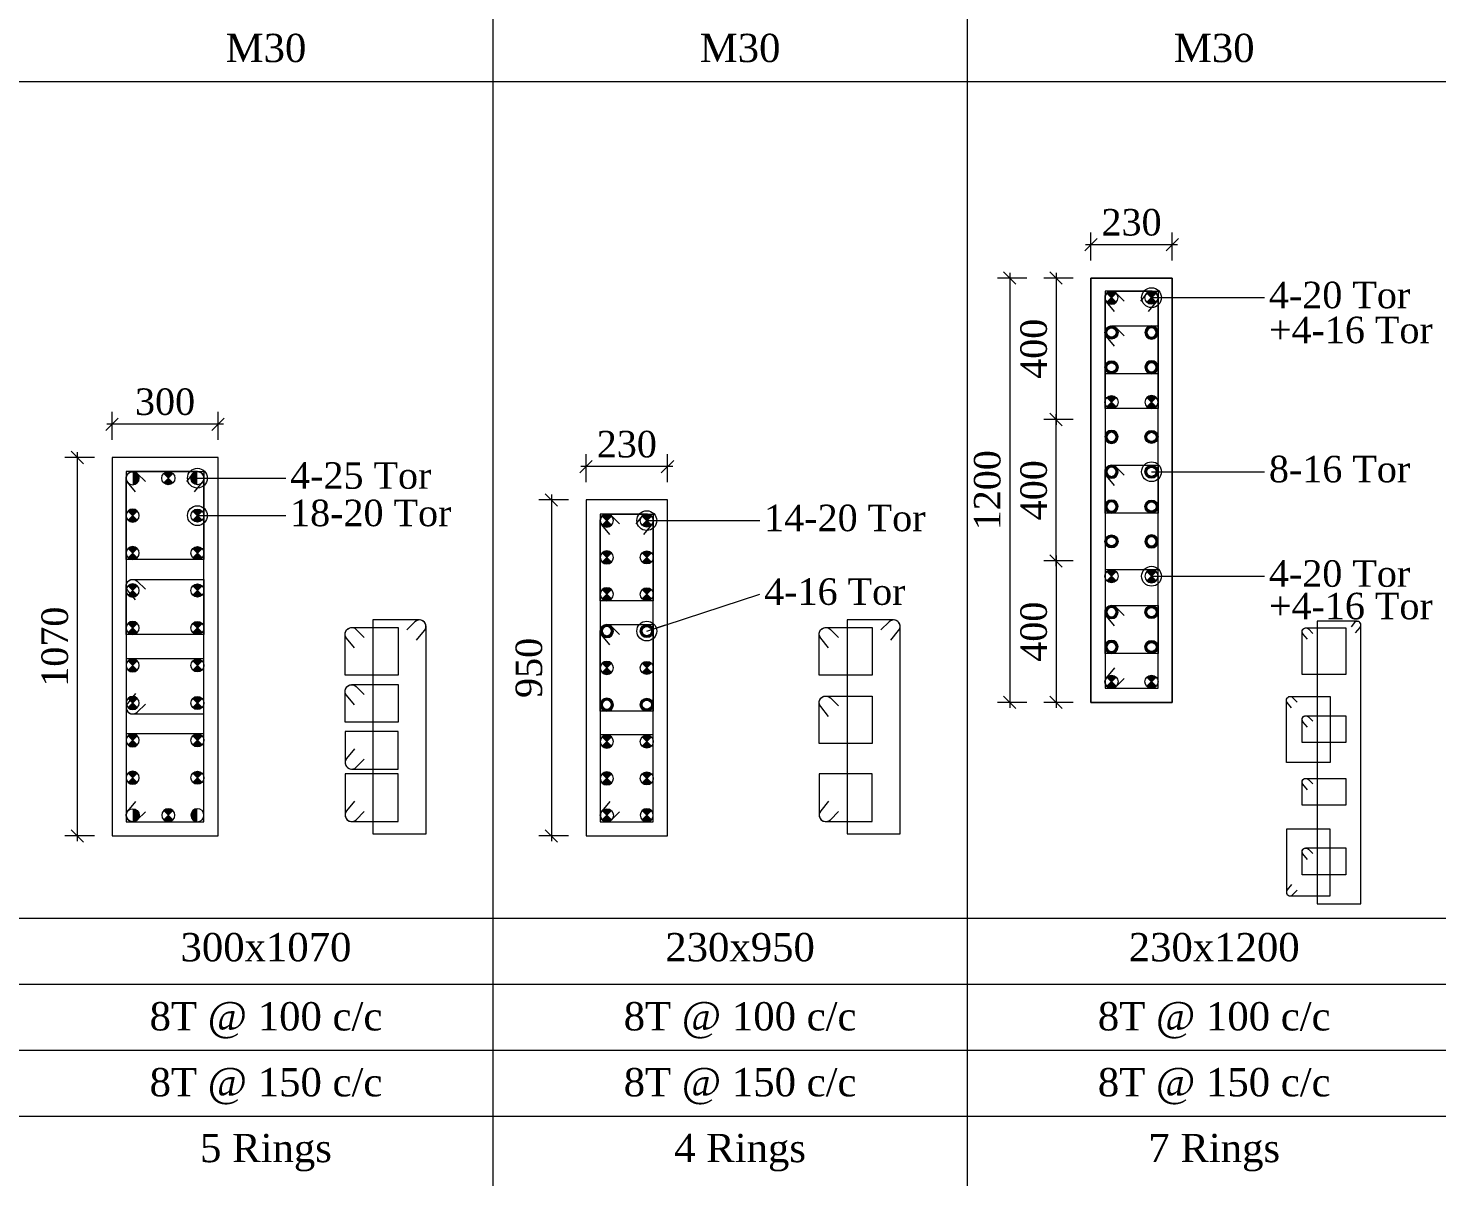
# Model space of a CAD drawing. Header units: metres. Extents: x 95882 to 260884, y 3603 to 81317.
# Drawn here: x 191392 to 195375, y 26108 to 29357 of the extents above; entities that cross this region are included whole.
import ezdxf
from ezdxf.enums import TextEntityAlignment as Align

# ---------------------------------------------------------------- set-up
doc = ezdxf.new("R2010")
doc.units = ezdxf.units.M
doc.header["$LTSCALE"] = 0.05
doc.header["$MEASUREMENT"] = 0
doc.header["$PDMODE"] = 34
doc.header["$PDSIZE"] = -2.5
doc.layers.get('0').update_dxf_attribs({"linetype": 'CONTINUOUS', "lineweight": 0})
doc.layers.get('DEFPOINTS').update_dxf_attribs({"linetype": 'CONTINUOUS'})
for name, color, linetype, lineweight in [('S-DIM-R', 7, 'CONTINUOUS', 9), ('S-SECTION', 5, 'CONTINUOUS', 5), ('S-SECTION MARK', 124, 'CONTINUOUS', 0), ('S-SHEET', 251, 'CONTINUOUS', 0), ('S-STEEL COL_DIA', 1, 'CONTINUOUS', 9), ('S-STEEL RING', 1, 'CONTINUOUS', 9), ('S-TEXT', 7, 'CONTINUOUS', 0), ('S-TEXT COL SIZE', 7, 'CONTINUOUS', 15), ('S-TEXT MIX', 1, 'CONTINUOUS', 15), ('S-TEXT RINGS', 7, 'CONTINUOUS', 15)]:
    doc.layers.add(name, color=color, linetype=linetype, lineweight=lineweight)
doc.styles.add('AAPL-ADRESS tahoma', font='tahoma.ttf')
doc.styles.add('S-ROMANS', font='times.ttf')
doc.styles.get("Standard").update_dxf_attribs({"font": 'times.ttf'})
doc.styles.add('TEXT', font='times.ttf')
doc.dimstyles.new('75mm', dxfattribs={"dimscale": 140, "dimtxt": 1, "dimasz": 0.35, "dimexe": 0.5, "dimexo": 1, "dimgap": 0.01, "dimtad": 0, "dimdec": 0, "dimzin": 12, "dimdsep": 46, "dimtxsty": 'AAPL-ADRESS tahoma', "dimblk": 'OBLIQUE', "dimcen": 0.35, "dimdle": 0.01, "dimse1": 1, "dimse2": 1, "dimclrd": 256, "dimclre": 256, "dimclrt": 256, "dimadec": 0, "dimazin": 3, "dimtfac": 1, "dimtdec": 0, "dimtmove": 1, "dimatfit": 3, "dimldrblk": 'DOTSMALL', "dimfxl": 1, "dimtolj": 1, "dimtzin": 0, "dimarcsym": 1})
doc.dimstyles.new('S_DIM', dxfattribs={"dimtxt": 75, "dimasz": 35, "dimexe": 35, "dimexo": 50, "dimgap": 25, "dimtad": 1, "dimdec": 0, "dimzin": 0, "dimdsep": 46, "dimtxsty": 'Standard', "dimblk": 'OBLIQUE', "dimcen": 0.09, "dimdle": 15, "dimclrd": 256, "dimclre": 256, "dimclrt": 256, "dimadec": 0, "dimazin": 0, "dimtfac": 1, "dimtdec": 0, "dimtofl": 0, "dimtmove": 0, "dimatfit": 3, "dimfxl": 1, "dimtolj": 1, "dimtzin": 0, "dimlwd": -1, "dimlwe": -1, "dimarcsym": 0})

# ---------------------------------------------------------------- blocks, each defined once
blk = doc.blocks.new('_Oblique')
at = {"color": 0, "linetype": 'ByBlock', "lineweight": -2}
blk.add_line((-0.5, -0.5), (0.5, 0.5), dxfattribs=at)
blk = doc.blocks.new('*D554')
at = {"layer": 'DEFPOINTS', "color": 0, "transparency": 16777216}
for p in [(192969.6, 28022.5, -0.1), (192871.3, 27072.5), (192969.6, 27072.5, -0.1)]:
    blk.add_point(p, dxfattribs=at)
at = {"layer": 'S-DIM-R', "transparency": 16777216}
for p, q in [((192919.6, 28022.5), (192836.3, 28022.5)), ((192871.3, 28037.5), (192871.3, 27057.5)), ((192919.6, 27072.5), (192836.3, 27072.5))]:
    blk.add_line(p, q, dxfattribs=at)
at = {"layer": 'S-DIM-R', "transparency": 16777216, "xscale": 35, "yscale": 35, "zscale": 35}
for p, rotation in [((192871.3, 28022.5), 90), ((192871.3, 27072.5), 270)]:
    blk.add_blockref('_Oblique', p, dxfattribs=dict(at, rotation=rotation))
at = {"layer": 'S-DIM-R', "transparency": 16777216, "insert": (192808.1, 27547.5), "char_height": 75, "attachment_point": 5, "rotation": 90}
blk.add_mtext('\\A1;950', dxfattribs=at)
blk = doc.blocks.new('*D555')
at = {"layer": 'DEFPOINTS', "color": 0, "transparency": 16777216}
for p in [(192969.6, 28116.7), (192969.6, 28022.5, 0), (193199.6, 28022.5, 0)]:
    blk.add_point(p, dxfattribs=at)
at = {"layer": 'S-DIM-R', "transparency": 16777216}
for p, q in [((192969.6, 28072.5), (192969.6, 28151.7)), ((193199.6, 28072.5), (193199.6, 28151.7)), ((193214.6, 28116.7), (192954.6, 28116.7))]:
    blk.add_line(p, q, dxfattribs=at)
at = {"layer": 'S-DIM-R', "transparency": 16777216, "xscale": 35, "yscale": 35, "zscale": 35, "rotation": 180}
blk.add_blockref('_Oblique', (192969.6, 28116.7), dxfattribs=at)
at = {"layer": 'S-DIM-R', "transparency": 16777216, "xscale": 35, "yscale": 35, "zscale": 35}
blk.add_blockref('_Oblique', (193199.6, 28116.7), dxfattribs=at)
at = {"layer": 'S-DIM-R', "transparency": 16777216, "insert": (193084.6, 28179.8), "char_height": 75, "attachment_point": 5}
blk.add_mtext('\\A1;230', dxfattribs=at)
blk = doc.blocks.new('*U4')
at = {"layer": 'S-STEEL COL_DIA'}
h = blk.add_hatch(color=256, dxfattribs=at)
h.dxf.hatch_style = 1
h.paths.add_polyline_path([(0, 0), (0, -18.5, 0.198912), (13, -13)])
h.paths.add_polyline_path([(0, 0), (-13, -13, 0.198912), (0, -18.5)])
h.paths.add_polyline_path([(0, 18.5, 0.198912), (-13, 13), (0, 0)])
h.paths.add_polyline_path([(13, 13, 0.198912), (0, 18.5), (0, 0)])
at = {"layer": 'S-STEEL COL_DIA', "lineweight": 5}
for p, q in [((-13, 13), (13, -13)), ((13, 13), (-13, -13))]:
    blk.add_line(p, q, dxfattribs=at)
blk.add_circle((0, 0), 18.5, dxfattribs=at)
blk = doc.blocks.new('*U5')
at = {"layer": 'S-STEEL COL_DIA'}
h = blk.add_hatch(color=256, dxfattribs=at)
h.dxf.hatch_style = 1
h.paths.add_polyline_path([(-18.5, 0, 1), (18.5, 0, 1)])
h.paths.add_polyline_path([(13, 0, -1), (-13, 0, -1)], flags=16)
at = {"layer": 'S-STEEL COL_DIA', "lineweight": 5}
for radius in [18.5, 13]:
    blk.add_circle((0, 0), radius, dxfattribs=at)
blk = doc.blocks.new('*D550')
at = {"layer": 'DEFPOINTS', "color": 0, "transparency": 16777216}
for p in [(194396.8, 27849.9, -0.1), (194298.5, 27449.9), (194396.8, 27449.9, -0.1)]:
    blk.add_point(p, dxfattribs=at)
at = {"layer": 'S-DIM-R', "transparency": 16777216}
for p, q in [((194346.8, 27849.9), (194263.5, 27849.9)), ((194298.5, 27864.9), (194298.5, 27434.9)), ((194346.8, 27449.9), (194263.5, 27449.9))]:
    blk.add_line(p, q, dxfattribs=at)
at = {"layer": 'S-DIM-R', "transparency": 16777216, "xscale": 35, "yscale": 35, "zscale": 35}
for p, rotation in [((194298.5, 27849.9), 90), ((194298.5, 27449.9), 270)]:
    blk.add_blockref('_Oblique', p, dxfattribs=dict(at, rotation=rotation))
at = {"layer": 'S-DIM-R', "transparency": 16777216, "insert": (194235.4, 27649.9), "char_height": 75, "attachment_point": 5, "rotation": 90}
blk.add_mtext('\\A1;400', dxfattribs=at)
blk = doc.blocks.new('*D551')
at = {"layer": 'DEFPOINTS', "color": 0, "transparency": 16777216}
for p in [(194396.8, 28744.1), (194396.8, 28649.9, 0), (194626.8, 28649.9, 0)]:
    blk.add_point(p, dxfattribs=at)
at = {"layer": 'S-DIM-R', "transparency": 16777216}
for p, q in [((194396.8, 28699.9), (194396.8, 28779.1)), ((194626.8, 28699.9), (194626.8, 28779.1)), ((194641.8, 28744.1), (194381.8, 28744.1))]:
    blk.add_line(p, q, dxfattribs=at)
at = {"layer": 'S-DIM-R', "transparency": 16777216, "xscale": 35, "yscale": 35, "zscale": 35, "rotation": 180}
blk.add_blockref('_Oblique', (194396.8, 28744.1), dxfattribs=at)
at = {"layer": 'S-DIM-R', "transparency": 16777216, "xscale": 35, "yscale": 35, "zscale": 35}
blk.add_blockref('_Oblique', (194626.8, 28744.1), dxfattribs=at)
at = {"layer": 'S-DIM-R', "transparency": 16777216, "insert": (194511.8, 28807.2), "char_height": 75, "attachment_point": 5}
blk.add_mtext('\\A1;230', dxfattribs=at)
blk = doc.blocks.new('*D576')
at = {"layer": 'DEFPOINTS', "color": 0, "transparency": 16777216}
for p in [(194265.6, 28649.9, -0.1), (194167.4, 27449.9), (194265.6, 27449.9, -0.1)]:
    blk.add_point(p, dxfattribs=at)
at = {"layer": 'S-DIM-R', "transparency": 16777216}
for p, q in [((194215.6, 28649.9), (194132.4, 28649.9)), ((194167.4, 28664.9), (194167.4, 27434.9)), ((194215.6, 27449.9), (194132.4, 27449.9))]:
    blk.add_line(p, q, dxfattribs=at)
at = {"layer": 'S-DIM-R', "transparency": 16777216, "xscale": 35, "yscale": 35, "zscale": 35}
for p, rotation in [((194167.4, 28649.9), 90), ((194167.4, 27449.9), 270)]:
    blk.add_blockref('_Oblique', p, dxfattribs=dict(at, rotation=rotation))
at = {"layer": 'S-DIM-R', "transparency": 16777216, "insert": (194104.2, 28049.9), "char_height": 75, "attachment_point": 5, "rotation": 90}
blk.add_mtext('\\A1;1200', dxfattribs=at)
blk = doc.blocks.new('*D577')
at = {"layer": 'DEFPOINTS', "color": 0, "transparency": 16777216}
for p in [(194298.5, 28249.9), (194396.8, 28249.9, -0.1), (194396.8, 27849.9, -0.1)]:
    blk.add_point(p, dxfattribs=at)
at = {"layer": 'S-DIM-R', "transparency": 16777216}
for p, q in [((194346.8, 28249.9), (194263.5, 28249.9)), ((194298.5, 27834.9), (194298.5, 28264.9)), ((194346.8, 27849.9), (194263.5, 27849.9))]:
    blk.add_line(p, q, dxfattribs=at)
at = {"layer": 'S-DIM-R', "transparency": 16777216, "xscale": 35, "yscale": 35, "zscale": 35}
for p, rotation in [((194298.5, 28249.9), 90), ((194298.5, 27849.9), 270)]:
    blk.add_blockref('_Oblique', p, dxfattribs=dict(at, rotation=rotation))
at = {"layer": 'S-DIM-R', "transparency": 16777216, "insert": (194235.4, 28049.9), "char_height": 75, "attachment_point": 5, "rotation": 90}
blk.add_mtext('\\A1;400', dxfattribs=at)
blk = doc.blocks.new('*D578')
at = {"layer": 'DEFPOINTS', "color": 0, "transparency": 16777216}
for p in [(194396.8, 28649.9, -0.1), (194298.5, 28249.9), (194396.8, 28249.9, -0.1)]:
    blk.add_point(p, dxfattribs=at)
at = {"layer": 'S-DIM-R', "transparency": 16777216}
for p, q in [((194346.8, 28649.9), (194263.5, 28649.9)), ((194298.5, 28664.9), (194298.5, 28234.9)), ((194346.8, 28249.9), (194263.5, 28249.9))]:
    blk.add_line(p, q, dxfattribs=at)
at = {"layer": 'S-DIM-R', "transparency": 16777216, "xscale": 35, "yscale": 35, "zscale": 35}
for p, rotation in [((194298.5, 28649.9), 90), ((194298.5, 28249.9), 270)]:
    blk.add_blockref('_Oblique', p, dxfattribs=dict(at, rotation=rotation))
at = {"layer": 'S-DIM-R', "transparency": 16777216, "insert": (194235.4, 28449.9), "char_height": 75, "attachment_point": 5, "rotation": 90}
blk.add_mtext('\\A1;400', dxfattribs=at)
blk = doc.blocks.new('*D584')
at = {"layer": 'DEFPOINTS', "color": 0, "transparency": 16777216}
for p in [(191629, 28236.7), (191629, 28142.5, 0), (191929, 28142.5, 0)]:
    blk.add_point(p, dxfattribs=at)
at = {"layer": 'S-DIM-R', "transparency": 16777216}
for p, q in [((191629, 28192.5), (191629, 28271.7)), ((191929, 28192.5), (191929, 28271.7)), ((191944, 28236.7), (191614, 28236.7))]:
    blk.add_line(p, q, dxfattribs=at)
at = {"layer": 'S-DIM-R', "transparency": 16777216, "xscale": 35, "yscale": 35, "zscale": 35, "rotation": 180}
blk.add_blockref('_Oblique', (191629, 28236.7), dxfattribs=at)
at = {"layer": 'S-DIM-R', "transparency": 16777216, "xscale": 35, "yscale": 35, "zscale": 35}
blk.add_blockref('_Oblique', (191929, 28236.7), dxfattribs=at)
at = {"layer": 'S-DIM-R', "transparency": 16777216, "insert": (191779, 28299.8), "char_height": 75, "attachment_point": 5}
blk.add_mtext('\\A1;300', dxfattribs=at)
blk = doc.blocks.new('*U6')
at = {"layer": 'S-STEEL COL_DIA'}
h = blk.add_hatch(color=256, dxfattribs=at)
h.dxf.hatch_style = 1
h.paths.add_polyline_path([(0, 18.5, 0.414214), (-18.5, 0, 0.414214), (0, -18.5)])
at = {"layer": 'S-STEEL COL_DIA', "lineweight": 5}
blk.add_circle((0, 0), 18.5, dxfattribs=at)
blk = doc.blocks.new('*D587')
at = {"layer": 'DEFPOINTS', "color": 0, "transparency": 16777216}
for p in [(191629, 28142.5, -0.1), (191530.7, 27072.5), (191629, 27072.5, -0.1)]:
    blk.add_point(p, dxfattribs=at)
at = {"layer": 'S-DIM-R', "transparency": 16777216}
for p, q in [((191579, 28142.5), (191495.7, 28142.5)), ((191530.7, 28157.5), (191530.7, 27057.5)), ((191579, 27072.5), (191495.7, 27072.5))]:
    blk.add_line(p, q, dxfattribs=at)
at = {"layer": 'S-DIM-R', "transparency": 16777216, "xscale": 35, "yscale": 35, "zscale": 35}
for p, rotation in [((191530.7, 28142.5), 90), ((191530.7, 27072.5), 270)]:
    blk.add_blockref('_Oblique', p, dxfattribs=dict(at, rotation=rotation))
at = {"layer": 'S-DIM-R', "transparency": 16777216, "insert": (191467.5, 27607.5), "char_height": 75, "attachment_point": 5, "rotation": 90}
blk.add_mtext('\\A1;1070', dxfattribs=at)

msp = doc.modelspace()

# ---------------------------------------------------------------- linework, layer by layer
at = {"layer": 'S-SECTION'}
for points, elevation in [([(194396.8, 27449.9), (194626.8, 27449.9), (194626.8, 28649.9), (194396.8, 28649.9)], 0.1), ([(194396.8, 27449.9), (194626.8, 27449.9), (194626.8, 28649.9), (194396.8, 28649.9)], 0.1), ([(194626.8, 27449.9), (194396.8, 27449.9), (194396.8, 28649.9), (194626.8, 28649.9)], 0.1), ([(191629, 27072.5), (191929, 27072.5), (191929, 28142.5), (191629, 28142.5)], 0), ([(192969.6, 27072.5), (193199.6, 27072.5), (193199.6, 28022.5), (192969.6, 28022.5)], 0.2)]:
    msp.add_lwpolyline(points, close=True, dxfattribs=dict(at, elevation=elevation))
at = {"layer": 'S-SHEET'}
for p, q in [((192706.1, 49003.5, 0.2), (192706.1, 9408.8, 0.2)), ((192706.1, 49003.5, 0.2), (192706.1, 9408.8, 0.2)), ((192706.1, 49003.5, 0.2), (192706.1, 9408.8, 0.2)), ((192706.1, 49003.5, 0.2), (192706.1, 9408.8, 0.2)), ((192706.1, 49003.5, 0.3), (192706.1, 9408.8, 0.2)), ((192706.1, 49003.5, 0.3), (192706.1, 9408.8, 0.2)), ((192706.1, 49003.5, 0.3), (192706.1, 9408.8, 0.2)), ((192706.1, 49003.5, 0.3), (192706.1, 9408.8, 0.2)), ((192706.1, 49003.5, 0.3), (192706.1, 9408.8, 0.2)), ((192706.1, 49003.5, 0.3), (192706.1, 9408.8, 0.2)), ((192706.1, 49003.5, 0.3), (192706.1, 9408.8, 0.2)), ((192706.1, 49003.5, 0.3), (192706.1, 9408.8, 0.2)), ((192706.1, 49003.5, 0.3), (192706.1, 9408.8, 0.2)), ((192706.1, 49003.5, 0.3), (192706.1, 9408.8, 0.2)), ((192706.1, 49003.5, 0.3), (192706.1, 9408.8, 0.2)), ((194046.7, 49003.5, 0.3), (194046.7, 9408.8, 0.2)), ((194046.7, 49003.5, 0.3), (194046.7, 9408.8, 0.2)), ((194046.7, 49003.5, 0.3), (194046.7, 9408.8, 0.2)), ((194046.7, 49003.5, 0.3), (194046.7, 9408.8, 0.2)), ((194046.7, 49003.5, 0.4), (194046.7, 9408.8, 0.3)), ((194046.7, 49003.5, 0.4), (194046.7, 9408.8, 0.3)), ((194046.7, 49003.5, 0.4), (194046.7, 9408.8, 0.3)), ((194046.7, 49003.5, 0.4), (194046.7, 9408.8, 0.3)), ((194046.7, 49003.5, 0.4), (194046.7, 9408.8, 0.3)), ((194046.7, 49003.5, 0.4), (194046.7, 9408.8, 0.3)), ((194046.7, 49003.5, 0.4), (194046.7, 9408.8, 0.3)), ((194046.7, 49003.5, 0.4), (194046.7, 9408.8, 0.3)), ((194046.7, 49003.5, 0.4), (194046.7, 9408.8, 0.3)), ((194046.7, 49003.5, 0.4), (194046.7, 9408.8, 0.3)), ((194046.7, 49003.5, 0.4), (194046.7, 9408.8, 0.3)), ((177084.5, 29206.1, 0), (198068.5, 29206.1, -0.1)), ((177084.5, 26839.6, 0), (198068.5, 26839.6, -0.1)), ((177084.5, 26653.5, 0), (198068.5, 26653.5, -0.1)), ((177084.5, 26653.5, 0), (198068.5, 26653.5, -0.1)), ((177084.5, 26466.4, 0), (198068.5, 26466.4, -0.1)), ((177691.8, 26279.8, 0), (198068.5, 26279.8, -0.1))]:
    msp.add_line(p, q, dxfattribs=at)
at = {"layer": 'S-STEEL RING'}
for points, elevation in [([(194560.1, 28555.5), (194582.6, 28582.8, 0.633211), (194568.3, 28613), (194436.8, 28613), (194436.8, 27489.9), (194586.8, 27489.9), (194586.8, 28594.5, 0.666768), (194555.3, 28607.6), (194537.5, 28585)], 0.1), ([(191862.4, 28045), (191884.8, 28072.3, 0.633211), (191870.5, 28102.5), (191669, 28102.5), (191669, 27112.5), (191889, 27112.5), (191889, 28084, 0.666768), (191857.5, 28097.1), (191839.7, 28074.5)], 0), ([(193133, 27925), (193155.4, 27952.3, 0.633211), (193141.1, 27982.5), (193009.6, 27982.5), (193009.6, 27112.5), (193159.6, 27112.5), (193159.6, 27964, 0.666768), (193128.1, 27977.1), (193110.3, 27954.5)], 0.2), ([(192490.2, 27625.6), (192512.6, 27653, 0.633211), (192498.4, 27683.1), (192366.8, 27683.1), (192366.8, 27078.4), (192516.8, 27078.4), (192516.8, 27664.7, 0.666768), (192485.4, 27677.8), (192462.5, 27655.1)], 0.1), ([(192490.2, 27625.6), (192512.6, 27653, 0.633211), (192498.4, 27683.1), (192366.8, 27683.1), (192366.8, 27078.4), (192516.8, 27078.4), (192516.8, 27664.7, 0.666768), (192485.4, 27677.8), (192462.5, 27655.1)], 0.2), ([(193830.8, 27625.6), (193853.2, 27653, 0.633211), (193839, 27683.1), (193707.4, 27683.1), (193707.4, 27078.4), (193857.4, 27078.4), (193857.4, 27664.7, 0.666768), (193826, 27677.8), (193803.1, 27655.1)], 0.2), ([(193830.8, 27625.6), (193853.2, 27653, 0.633211), (193839, 27683.1), (193707.4, 27683.1), (193707.4, 27078.4), (193857.4, 27078.4), (193857.4, 27664.7, 0.666768), (193826, 27677.8), (193803.1, 27655.1)], 0.3), ([(195145.3, 27646.8), (195157.9, 27662.2, 0.633211), (195149.9, 27679.2), (195036.5, 27679.2), (195036.5, 26880.4), (195160.3, 26880.4), (195160.3, 27668.8, 0.666768), (195142.6, 27676.2), (195132.6, 27663.4)], 0), ([(195145.3, 27646.8), (195157.9, 27662.2, 0.633211), (195149.9, 27679.2), (195036.5, 27679.2), (195036.5, 26880.4), (195160.3, 26880.4), (195160.3, 27668.8, 0.666768), (195142.6, 27676.2), (195132.6, 27663.4)], 0)]:
    msp.add_lwpolyline(points, format="xyb", dxfattribs=dict(at, elevation=elevation))
at = {"layer": 'S-STEEL RING', "color": 4}
for points, elevation in [([(194463.4, 28555.5), (194441, 28582.8, -0.633211), (194455.2, 28613), (194586.8, 28613), (194586.8, 28280.7), (194436.8, 28280.7), (194436.8, 28594.5, -0.666768), (194468.2, 28607.6), (194491, 28585)], 0.1), ([(194463.4, 27547.4), (194441, 27520.1, 0.633211), (194455.2, 27489.9), (194586.8, 27489.9), (194586.8, 27825.3), (194436.8, 27825.3), (194436.8, 27508.4, 0.666768), (194468.2, 27495.3), (194491, 27517.9)], 0.1), ([(194964.5, 27434.3), (194951.9, 27449.7, -0.633211), (194959.9, 27466.6), (195073.3, 27466.6), (195073.3, 27279.7), (194949.6, 27279.7), (194949.6, 27456.2, -0.666768), (194967.2, 27463.6), (194980.1, 27450.9)], 0), ([(194964.5, 26935.1), (194951.9, 26919.7, 0.633211), (194959.9, 26902.8), (195073.3, 26902.8), (195073.3, 27091.4), (194949.6, 27091.4), (194949.6, 26913.1, 0.666768), (194967.2, 26905.8), (194980.1, 26918.5)], 0)]:
    msp.add_lwpolyline(points, format="xyb", dxfattribs=dict(at, elevation=elevation))
at = {"layer": 'S-STEEL RING', "color": 3}
for points, elevation in [([(194463.4, 28457), (194441, 28484.4, -0.633211), (194455.2, 28514.5), (194586.8, 28514.5), (194586.8, 28379.2), (194436.8, 28379.2), (194436.8, 28496.1, -0.666768), (194468.2, 28509.2), (194491, 28486.5)], 0.1), ([(194463.4, 28063.2), (194441, 28090.5, -0.633211), (194455.2, 28120.7), (194586.8, 28120.7), (194586.8, 27985.3), (194436.8, 27985.3), (194436.8, 28102.2, -0.666768), (194468.2, 28115.3), (194491, 28092.7)], 0.1), ([(191695.6, 28045), (191673.2, 28072.3, -0.633211), (191687.4, 28102.5), (191889, 28102.5), (191889, 27853.6), (191669, 27853.6), (191669, 28084, -0.666768), (191700.4, 28097.1), (191723.3, 28074.5)], 0), ([(193036.2, 27925), (193013.8, 27952.3, -0.633211), (193028, 27982.5), (193159.6, 27982.5), (193159.6, 27737.1), (193009.6, 27737.1), (193009.6, 27964, -0.666768), (193041, 27977.1), (193063.9, 27954.5)], 0.2), ([(194463.4, 27666.2), (194441, 27693.6, -0.633211), (194455.2, 27723.7), (194586.8, 27723.7), (194586.8, 27588.4), (194436.8, 27588.4), (194436.8, 27705.3, -0.666768), (194468.2, 27718.4), (194491, 27695.7)], 0.1), ([(192314.7, 27604.3), (192292.3, 27631.6, -0.633211), (192306.6, 27661.8), (192438.1, 27661.8), (192438.1, 27527.3), (192288.1, 27527.3), (192288.1, 27643.3, -0.666768), (192319.5, 27656.4), (192342.4, 27633.8)], 0.1), ([(193036.2, 27612.6), (193013.8, 27639.9, -0.633211), (193028, 27670.1), (193159.6, 27670.1), (193159.6, 27424.7), (193009.6, 27424.7), (193009.6, 27651.6, -0.666768), (193041, 27664.7), (193063.9, 27642.1)], 0.2), ([(193655.3, 27604.3), (193632.9, 27631.6, -0.633211), (193647.1, 27661.8), (193778.7, 27661.8), (193778.7, 27527.3), (193628.7, 27527.3), (193628.7, 27643.3, -0.666768), (193660.1, 27656.4), (193683, 27633.8)], 0.2), ([(195009.1, 27628.3), (194996.5, 27643.7, -0.633211), (195004.5, 27660.6), (195117.9, 27660.6), (195117.9, 27529), (194994.2, 27529), (194994.2, 27650.3, -0.666768), (195011.8, 27657.6), (195024.7, 27644.9)], 0), ([(192314.7, 27442.6), (192292.3, 27470, -0.633211), (192306.6, 27500.1), (192438.1, 27500.1), (192438.1, 27394.2), (192288.1, 27394.2), (192288.1, 27481.7, -0.666768), (192319.5, 27494.8), (192342.4, 27472.1)], 0.1), ([(193655.3, 27410.5), (193632.9, 27437.9, -0.633211), (193647.1, 27468), (193778.7, 27468), (193778.7, 27333.5), (193628.7, 27333.5), (193628.7, 27449.6, -0.666768), (193660.1, 27462.7), (193683, 27440)], 0.2), ([(195009.1, 27380), (194996.5, 27395.4, -0.633211), (195004.5, 27412.3), (195117.9, 27412.3), (195117.9, 27336.2), (194994.2, 27336.2), (194994.2, 27401.9, -0.666768), (195011.8, 27409.3), (195024.7, 27396.6)], 0), ([(192314.7, 27318.9), (192292.3, 27291.5, 0.633211), (192306.6, 27261.4), (192438.1, 27261.4), (192438.1, 27367.4), (192288.1, 27367.4), (192288.1, 27279.8, 0.666768), (192319.5, 27266.7), (192342.4, 27289.4)], 0.1), ([(191695.6, 27170), (191673.2, 27142.6, 0.633211), (191687.4, 27112.5), (191889, 27112.5), (191889, 27361.4), (191669, 27361.4), (191669, 27130.9, 0.666768), (191700.4, 27117.8), (191723.3, 27140.5)], 0), ([(193036.2, 27170), (193013.8, 27142.6, 0.633211), (193028, 27112.5), (193159.6, 27112.5), (193159.6, 27357.9), (193009.6, 27357.9), (193009.6, 27130.9, 0.666768), (193041, 27117.8), (193063.9, 27140.5)], 0.2), ([(192314.7, 27170.5), (192292.3, 27143.1, 0.633211), (192306.6, 27113), (192438.1, 27113), (192438.1, 27247.5), (192288.1, 27247.5), (192288.1, 27131.4, 0.666768), (192319.5, 27118.3), (192342.4, 27141)], 0.1), ([(193655.3, 27170.5), (193632.9, 27143.1, 0.633211), (193647.1, 27113), (193778.7, 27113), (193778.7, 27247.5), (193628.7, 27247.5), (193628.7, 27131.4, 0.666768), (193660.1, 27118.3), (193683, 27141)], 0.2), ([(195009.1, 27202.9), (194996.5, 27218.3, -0.633211), (195004.5, 27235.2), (195117.9, 27235.2), (195117.9, 27159.1), (194994.2, 27159.1), (194994.2, 27224.9, -0.666768), (195011.8, 27232.2), (195024.7, 27219.5)], 0), ([(195009.1, 27005.9), (194996.5, 27021.3, -0.633211), (195004.5, 27038.3), (195117.9, 27038.3), (195117.9, 26962.1), (194994.2, 26962.1), (194994.2, 27027.9, -0.666768), (195011.8, 27035.2), (195024.7, 27022.5)], 0)]:
    msp.add_lwpolyline(points, format="xyb", dxfattribs=dict(at, elevation=elevation))
for points in [[(191695.6, 27740.3), (191673.2, 27767.7, -0.633211), (191687.4, 27797.8), (191889, 27797.8), (191889, 27642), (191669, 27642), (191669, 27779.4, -0.666768), (191700.4, 27792.5), (191723.3, 27769.8)], [(191695.6, 27474.7), (191673.2, 27447.3, 0.633211), (191687.4, 27417.2), (191889, 27417.2), (191889, 27573), (191669, 27573), (191669, 27435.6, 0.666768), (191700.4, 27422.5), (191723.3, 27445.2)]]:
    msp.add_lwpolyline(points, format="xyb", dxfattribs=at)

# ---------------------------------------------------------------- block references
at = {"layer": 'S-STEEL COL_DIA', "xscale": -1}
for name, p in [('*U4', (194455.2, 28594.5, 0.1)), ('*U5', (194455.2, 28200.7, 0.1)), ('*U5', (194455.2, 28102.2, 0.1)), ('*U6', (191687.4, 28084, 0)), ('*U5', (194455.2, 28003.8, 0.1)), ('*U4', (191687.4, 27978.1)), ('*U4', (193028, 27964, 0.2)), ('*U4', (191687.4, 27872.2)), ('*U4', (193028, 27859.9, 0.2)), ('*U4', (191687.4, 27766.3)), ('*U4', (193028, 27755.8, 0.2)), ('*U5', (194455.2, 27705.3, 0.1)), ('*U4', (191687.4, 27660.4)), ('*U5', (193028, 27651.6, 0.2)), ('*U5', (194455.2, 27606.8, 0.1)), ('*U4', (191687.4, 27554.5)), ('*U4', (193028, 27547.5, 0.2)), ('*U4', (191687.4, 27448.2)), ('*U5', (193028, 27443.4, 0.2)), ('*U4', (191687.4, 27342.7)), ('*U4', (193028, 27339.2, 0.2)), ('*U4', (191687.4, 27236.8)), ('*U4', (193028, 27235.1, 0.2))]:
    msp.add_blockref(name, p, dxfattribs=at)
at = {"layer": 'S-STEEL COL_DIA'}
for name, p in [('*U4', (194568.3, 28594.5, 0.1)), ('*U5', (194568.3, 28200.7, 0.1)), ('*U5', (194568.3, 28102.2, 0.1)), ('*U4', (191788.2, 28084, 0)), ('*U6', (191870.5, 28084, 0)), ('*U5', (194568.3, 28003.8, 0.1)), ('*U4', (191870.5, 27978.1)), ('*U4', (193141.1, 27964, 0.2)), ('*U4', (191870.5, 27872.2)), ('*U4', (193141.1, 27859.9, 0.2)), ('*U4', (191870.5, 27766.3)), ('*U4', (193141.1, 27755.8, 0.2)), ('*U5', (194568.3, 27705.3, 0.1)), ('*U4', (191870.5, 27660.4)), ('*U5', (193141.1, 27651.6, 0.2)), ('*U5', (194568.3, 27606.8, 0.1)), ('*U4', (191870.5, 27554.5)), ('*U4', (193141.1, 27547.5, 0.2)), ('*U4', (194568.3, 27508.4, 0.1)), ('*U4', (191870.5, 27448.2)), ('*U5', (193141.1, 27443.4, 0.2)), ('*U4', (191870.5, 27342.7)), ('*U4', (193141.1, 27339.2, 0.2)), ('*U4', (191870.5, 27236.8)), ('*U4', (193141.1, 27235.1, 0.2))]:
    msp.add_blockref(name, p, dxfattribs=at)
at = {"layer": 'S-STEEL COL_DIA', "rotation": 180}
for name, p in [('*U5', (194455.2, 28496.1, 0.1)), ('*U5', (194455.2, 28397.6, 0.1)), ('*U4', (194455.2, 28299.1, 0.1)), ('*U5', (194455.2, 27905.3, 0.1)), ('*U4', (194455.2, 27806.8, 0.1)), ('*U4', (194455.2, 27508.4, 0.1)), ('*U6', (191687.4, 27130.9, 0)), ('*U4', (193028, 27130.9, 0.2))]:
    msp.add_blockref(name, p, dxfattribs=at)
at = {"layer": 'S-STEEL COL_DIA', "xscale": -1, "rotation": 180}
for name, p in [('*U5', (194568.3, 28496.1, 0.1)), ('*U5', (194568.3, 28397.6, 0.1)), ('*U4', (194568.3, 28299.1, 0.1)), ('*U5', (194568.3, 27905.3, 0.1)), ('*U4', (194568.3, 27806.8, 0.1)), ('*U4', (191788.2, 27130.9, 0)), ('*U6', (191870.5, 27130.9, 0)), ('*U4', (193141.1, 27130.9, 0.2))]:
    msp.add_blockref(name, p, dxfattribs=at)

# ---------------------------------------------------------------- texts
at = {"layer": 'S-TEXT', "color": 7, "style": 'TEXT'}
for s, p in [('4-20 Tor ', (194900.2, 28564.6, 0.1)), ('+4-16 Tor ', (194900.2, 28465.7, 0.1)), ('4-25 Tor ', (192132.5, 28054.1, 0)), ('8-16 Tor ', (194900.2, 28072.3, 0.1)), ('18-20 Tor ', (192132.5, 27948.2, -0.1)), ('14-20 Tor ', (193473.1, 27934.1, 0.2)), ('4-20 Tor ', (194900.2, 27776.9, 0.1)), ('4-16 Tor ', (193473.1, 27725.8, 0.2)), ('+4-16 Tor ', (194900.2, 27685, 0.1))]:
    msp.add_text(s, height=75, dxfattribs=at).set_placement(p)
at = {"layer": 'S-TEXT COL SIZE', "color": 6, "style": 'S-ROMANS'}
msp.add_text('300x1070', height=80, dxfattribs=at).set_placement((192064.3, 26757.8, 0), align=Align.MIDDLE_CENTER)
at = {"layer": 'S-TEXT COL SIZE', "color": 5, "style": 'S-ROMANS'}
for s, p in [('230x950', (193404.9, 26757.8, 0.2)), ('230x1200', (194745.5, 26757.8, 0.2))]:
    msp.add_text(s, height=80, dxfattribs=at).set_placement(p, align=Align.MIDDLE_CENTER)
at = {"layer": 'S-TEXT MIX', "style": 'S-ROMANS'}
for p in [(192064.3, 29300.7, 0), (193404.9, 29300.7, 0.2), (194745.5, 29300.7, 0.2)]:
    msp.add_text('M30', height=80, dxfattribs=at).set_placement(p, align=Align.MIDDLE_CENTER)
at = {"layer": 'S-TEXT RINGS', "style": 'S-ROMANS'}
for s, p in [('8T @ 100 c/c', (192064.3, 26562.3, 0)), ('8T @ 100 c/c', (193404.9, 26562.3, 0.2)), ('8T @ 100 c/c', (194745.5, 26562.3, 0.2)), ('8T @ 150 c/c', (192064.3, 26375.9, 0)), ('8T @ 150 c/c', (193404.9, 26375.9, 0.2)), ('8T @ 150 c/c', (194745.5, 26375.9, 0.2)), ('5 Rings', (192064.3, 26189.8, 0)), ('4 Rings', (193404.9, 26189.8, 0.2)), ('7 Rings', (194745.5, 26189.8, 0.2))]:
    msp.add_text(s, height=80, dxfattribs=at).set_placement(p, align=Align.MIDDLE_CENTER)

# ---------------------------------------------------------------- dimensions: what is measured, and where the dimension line sits
at = {"layer": 'S-DIM-R'}
for base, p1, p2, picture, middle in [((194396.8, 28744.1, 0.1), (194626.8, 28649.9, 0.1), (194396.8, 28649.9, 0.1), '*D551', (194511.8, 28807.2, 0.1)), ((191629, 28236.7, 0), (191929, 28142.5, 0), (191629, 28142.5, 0), '*D584', (191779, 28299.8, 0)), ((192969.6, 28116.7, 0.2), (193199.6, 28022.5, 0.2), (192969.6, 28022.5, 0.2), '*D555', (193084.6, 28179.8, 0.2))]:
    dim = msp.add_linear_dim(base=base, p1=p1, p2=p2, dimstyle='S_DIM', dxfattribs=at)
    dim.commit()
    dim.dimension.update_dxf_attribs({"geometry": picture, "text_midpoint": middle})
for base, p1, p2, angle, picture, middle in [((194167.4, 27449.9, 0.2), (194265.6, 28649.9, 0.1), (194265.6, 27449.9, 0.1), 90, '*D576', (194104.2, 28049.9, 0.2)), ((194298.5, 28249.9, 0.2), (194396.8, 28649.9, 0.1), (194396.8, 28249.9, 0.1), 90, '*D578', (194235.4, 28449.9, 0.2)), ((194298.5, 28249.9, 0.2), (194396.8, 27849.9, 0.1), (194396.8, 28249.9, 0.1), 270, '*D577', (194235.4, 28049.9, 0.2)), ((191530.7, 27072.5, 0.1), (191629, 28142.5, 0), (191629, 27072.5, 0), 90, '*D587', (191467.5, 27607.5, 0.1)), ((192871.3, 27072.5, 0.3), (192969.6, 28022.5, 0.2), (192969.6, 27072.5, 0.2), 90, '*D554', (192808.1, 27547.5, 0.3)), ((194298.5, 27449.9, 0.2), (194396.8, 27849.9, 0.1), (194396.8, 27449.9, 0.1), 90, '*D550', (194235.4, 27649.9, 0.2))]:
    dim = msp.add_linear_dim(base=base, p1=p1, p2=p2, angle=angle, dimstyle='S_DIM', dxfattribs=at)
    dim.commit()
    dim.dimension.update_dxf_attribs({"geometry": picture, "text_midpoint": middle})

# ---------------------------------------------------------------- leaders
at = {"layer": 'S-SECTION MARK', "linetype": 'ByBlock'}
for points in [[(194568.3, 28594.5, 0.1), (194888, 28594.5, 0.1)], [(194568.3, 28102.2, 0.1), (194888, 28102.2, 0.1)], [(191870.5, 28084, 0), (192120.2, 28084, 0)], [(191870.5, 27978.1, 0), (192120.2, 27978.1, 0)], [(193141.1, 27964, 0.2), (193460.8, 27964, 0.2)], [(194568.3, 27806.8, 0.1), (194888, 27806.8, 0.1)], [(193141.1, 27651.6, 0.2), (193460.8, 27755.8, 0.2)]]:
    msp.add_leader(points, dimstyle='75mm', override={"dimasz": 0.4, "dimldrblk": 'Origin', "dimfxlon": 1, "dimlwd": 0}, dxfattribs=at)

doc.saveas('drawing.dxf')
